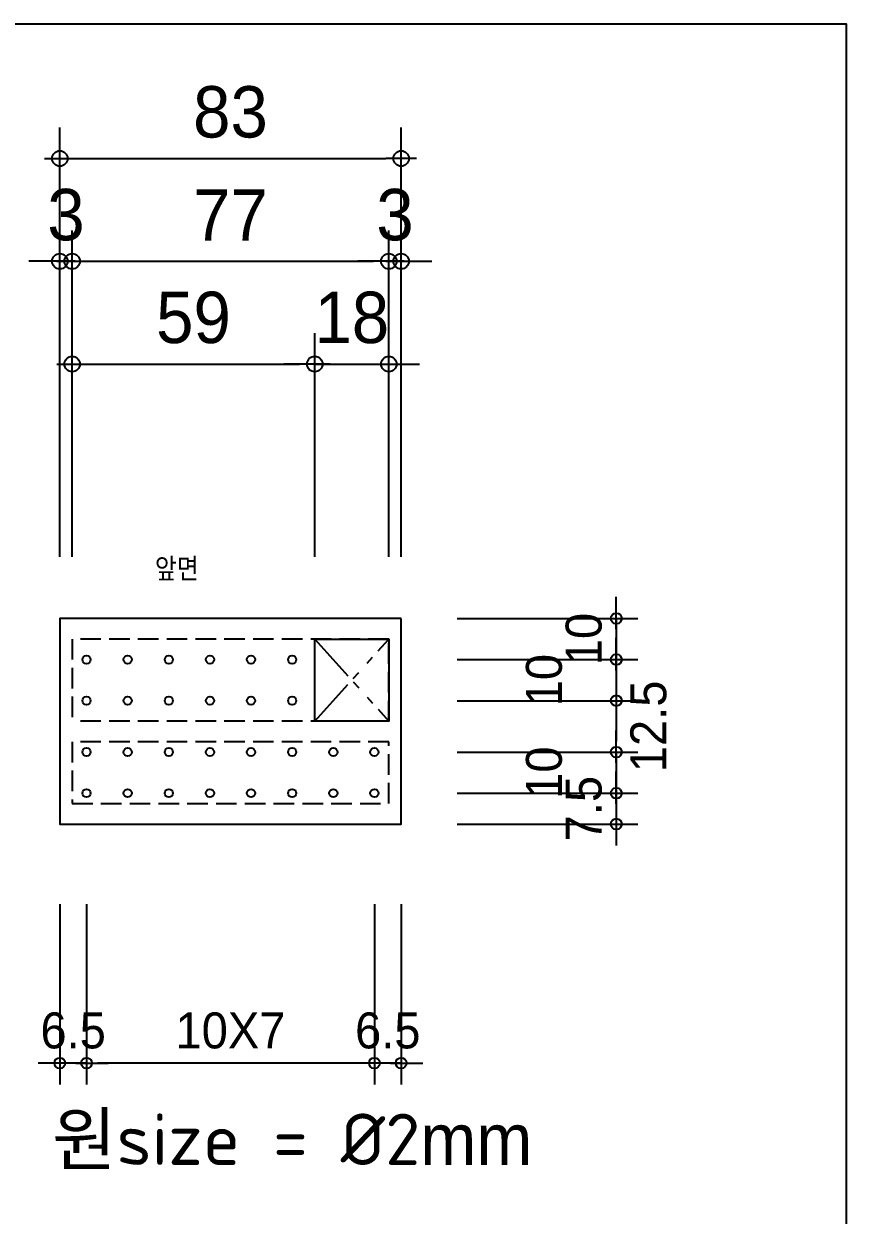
# Model space of a CAD drawing. Header units: millimetres. Extents: x -32584 to -4664, y -30774 to -7942.
# Drawn here: x -4864.1 to -4664.2, y -16691.1 to -16401.4 of the extents above; entities that cross this region are included whole.
import ezdxf
from ezdxf.enums import TextEntityAlignment as Align

# ---------------------------------------------------------------- set-up
doc = ezdxf.new("R2010")
doc.units = ezdxf.units.MM
for name, pattern in [('ANYANG1', [11.5, 6, -1, 1, -1.5, 1, -1]), ('ER-IJ', [6.5, 5, -0.5, 0.5, -0.5]), ('HID3-ER', [7, 5, -2])]:
    doc.linetypes.add(name, pattern=pattern)
doc.layers.get('Defpoints').update_dxf_attribs({"color": 144})
for name, color, linetype in [('AA-LAND', 5, 'Continuous'), ('AA-WAXM-BRCK', 3, 'Continuous'), ('CONC-ER', 2, 'Continuous'), ('DIM-ER', 221, 'Continuous'), ('ELE-ER', 11, 'Continuous'), ('OPEN-ER', 30, 'ER-IJ'), ('TEXT-ER', 3, 'Continuous')]:
    doc.layers.add(name, color=color, linetype=linetype)
doc.styles.add('ER', font='Dotum.ttf')
doc.dimstyles.new('50 SDIM', dxfattribs={"dimscale": 50, "dimtxt": 2.5, "dimasz": 0.75, "dimexe": 1.5, "dimexo": 1, "dimgap": 1, "dimtad": 1, "dimdec": 1, "dimdsep": 46, "dimlunit": 6, "dimtxsty": 'ER', "dimblk": 'DOT-ER', "dimcen": 1, "dimdle": 3.6, "dimclrd": 256, "dimclre": 256, "dimclrt": 220, "dimadec": 0, "dimazin": 0, "dimtfac": 1, "dimtdec": 1, "dimtix": 1, "dimtmove": 2, "dimatfit": 3, "dimldrblk": 'DOT', "dimfxl": 0, "dimtolj": 1, "dimtzin": 0, "dimlwd": -1, "dimlwe": -1, "dimarcsym": 0})

# ---------------------------------------------------------------- blocks, each defined once
blk = doc.blocks.new('DOT-ER')
at = {"layer": 'DIM-ER'}
blk.add_line((1, 0), (-1, 0), dxfattribs=at)
at = {"layer": 'DIM-ER', "color": 2}
blk.add_circle((0, 0), 0.5, dxfattribs=at)
blk = doc.blocks.new('*D436')
at = {"layer": 'Defpoints', "color": 0, "transparency": 16777216}
for p in [(-4772.38, -16434.1), (-4855.38, -16535.98), (-4772.38, -16535.98)]:
    blk.add_point(p, dxfattribs=at)
at = {"layer": 'DIM-ER', "transparency": 16777216}
for p, q in [((-4855.38, -16530.98), (-4855.38, -16426.6)), ((-4772.38, -16530.98), (-4772.38, -16426.6)), ((-4851.63, -16434.1), (-4776.13, -16434.1))]:
    blk.add_line(p, q, dxfattribs=at)
at = {"layer": 'DIM-ER', "transparency": 16777216, "xscale": 3.75, "yscale": 3.75, "zscale": 3.75, "rotation": 180}
blk.add_blockref('DOT-ER', (-4855.38, -16434.1), dxfattribs=at)
at = {"layer": 'DIM-ER', "transparency": 16777216, "xscale": 3.75, "yscale": 3.75, "zscale": 3.75}
blk.add_blockref('DOT-ER', (-4772.38, -16434.1), dxfattribs=at)
at = {"layer": 'DIM-ER', "color": 220, "transparency": 16777216, "insert": (-4813.88, -16422.84), "char_height": 12.5, "attachment_point": 5, "style": 'ER'}
blk.add_mtext('\\A1;83', dxfattribs=at)
blk = doc.blocks.new('_Dot')
at = {"color": 0, "linetype": 'ByBlock', "lineweight": -2}
blk.add_line((-0.5, 0), (-1, 0), dxfattribs=at)
at = {"color": 0, "linetype": 'ByBlock', "const_width": 0.5}
blk.add_lwpolyline([(-0.25, 0, 1), (0.25, 0, 1)], format="xyb", close=True, dxfattribs=at)
blk = doc.blocks.new('*D437')
at = {"layer": 'Defpoints', "color": 0, "transparency": 16777216}
for p in [(-4852.38, -16459.1), (-4855.38, -16535.98), (-4852.38, -16535.98)]:
    blk.add_point(p, dxfattribs=at)
at = {"layer": 'DIM-ER', "transparency": 16777216}
for p, q in [((-4855.38, -16530.98), (-4855.38, -16451.6)), ((-4852.38, -16530.98), (-4852.38, -16451.6)), ((-4859.13, -16459.1), (-4862.88, -16459.1)), ((-4855.38, -16459.1), (-4852.38, -16459.1)), ((-4848.63, -16459.1), (-4844.88, -16459.1))]:
    blk.add_line(p, q, dxfattribs=at)
at = {"layer": 'DIM-ER', "transparency": 16777216, "xscale": 3.75, "yscale": 3.75, "zscale": 3.75}
blk.add_blockref('DOT-ER', (-4855.38, -16459.1), dxfattribs=at)
at = {"layer": 'DIM-ER', "transparency": 16777216, "xscale": 3.75, "yscale": 3.75, "zscale": 3.75, "rotation": 180}
blk.add_blockref('DOT-ER', (-4852.38, -16459.1), dxfattribs=at)
at = {"layer": 'DIM-ER', "color": 220, "transparency": 16777216, "insert": (-4853.88, -16447.84), "char_height": 12.5, "attachment_point": 5, "style": 'ER'}
blk.add_mtext('\\A1;3', dxfattribs=at)
blk = doc.blocks.new('*D438')
at = {"layer": 'Defpoints', "color": 0, "transparency": 16777216}
for p in [(-4772.38, -16459.1), (-4775.38, -16535.98), (-4772.38, -16535.98)]:
    blk.add_point(p, dxfattribs=at)
at = {"layer": 'DIM-ER', "transparency": 16777216}
for p, q in [((-4775.38, -16530.98), (-4775.38, -16451.6)), ((-4772.38, -16530.98), (-4772.38, -16451.6)), ((-4779.13, -16459.1), (-4782.88, -16459.1)), ((-4775.38, -16459.1), (-4772.38, -16459.1)), ((-4768.63, -16459.1), (-4764.88, -16459.1))]:
    blk.add_line(p, q, dxfattribs=at)
at = {"layer": 'DIM-ER', "transparency": 16777216, "xscale": 3.75, "yscale": 3.75, "zscale": 3.75}
blk.add_blockref('DOT-ER', (-4775.38, -16459.1), dxfattribs=at)
at = {"layer": 'DIM-ER', "transparency": 16777216, "xscale": 3.75, "yscale": 3.75, "zscale": 3.75, "rotation": 180}
blk.add_blockref('DOT-ER', (-4772.38, -16459.1), dxfattribs=at)
at = {"layer": 'DIM-ER', "color": 220, "transparency": 16777216, "insert": (-4773.88, -16447.84), "char_height": 12.5, "attachment_point": 5, "style": 'ER'}
blk.add_mtext('\\A1;3', dxfattribs=at)
blk = doc.blocks.new('*D439')
at = {"layer": 'Defpoints', "color": 0, "transparency": 16777216}
for p in [(-4775.38, -16459.1), (-4852.38, -16535.98), (-4775.38, -16535.98)]:
    blk.add_point(p, dxfattribs=at)
at = {"layer": 'DIM-ER', "transparency": 16777216}
for p, q in [((-4852.38, -16530.98), (-4852.38, -16451.6)), ((-4775.38, -16530.98), (-4775.38, -16451.6)), ((-4848.63, -16459.1), (-4779.13, -16459.1))]:
    blk.add_line(p, q, dxfattribs=at)
at = {"layer": 'DIM-ER', "transparency": 16777216, "xscale": 3.75, "yscale": 3.75, "zscale": 3.75, "rotation": 180}
blk.add_blockref('DOT-ER', (-4852.38, -16459.1), dxfattribs=at)
at = {"layer": 'DIM-ER', "transparency": 16777216, "xscale": 3.75, "yscale": 3.75, "zscale": 3.75}
blk.add_blockref('DOT-ER', (-4775.38, -16459.1), dxfattribs=at)
at = {"layer": 'DIM-ER', "color": 220, "transparency": 16777216, "insert": (-4813.88, -16447.85), "char_height": 12.5, "attachment_point": 5, "style": 'ER'}
blk.add_mtext('\\A1;77', dxfattribs=at)
blk = doc.blocks.new('*D385')
at = {"layer": 'Defpoints', "color": 0, "transparency": 16777216}
for p in [(-4775.38, -16484.1), (-4793.38, -16535.98), (-4775.38, -16535.98)]:
    blk.add_point(p, dxfattribs=at)
at = {"layer": 'DIM-ER', "transparency": 16777216}
for p, q in [((-4793.38, -16530.98), (-4793.38, -16476.6)), ((-4775.38, -16530.98), (-4775.38, -16476.6)), ((-4797.13, -16484.1), (-4800.88, -16484.1)), ((-4793.38, -16484.1), (-4775.38, -16484.1)), ((-4771.63, -16484.1), (-4767.88, -16484.1))]:
    blk.add_line(p, q, dxfattribs=at)
at = {"layer": 'DIM-ER', "transparency": 16777216, "xscale": 3.75, "yscale": 3.75, "zscale": 3.75}
blk.add_blockref('DOT-ER', (-4793.38, -16484.1), dxfattribs=at)
at = {"layer": 'DIM-ER', "transparency": 16777216, "xscale": 3.75, "yscale": 3.75, "zscale": 3.75, "rotation": 180}
blk.add_blockref('DOT-ER', (-4775.38, -16484.1), dxfattribs=at)
at = {"layer": 'DIM-ER', "color": 220, "transparency": 16777216, "insert": (-4784.38, -16472.84), "char_height": 12.5, "attachment_point": 5, "style": 'ER'}
blk.add_mtext('\\A1;18', dxfattribs=at)
blk = doc.blocks.new('*D386')
at = {"layer": 'Defpoints', "color": 0, "transparency": 16777216}
for p in [(-4793.38, -16484.1), (-4852.38, -16535.98), (-4793.38, -16535.98)]:
    blk.add_point(p, dxfattribs=at)
at = {"layer": 'DIM-ER', "transparency": 16777216}
for p, q in [((-4852.38, -16530.98), (-4852.38, -16476.6)), ((-4793.38, -16530.98), (-4793.38, -16476.6)), ((-4848.63, -16484.1), (-4797.13, -16484.1))]:
    blk.add_line(p, q, dxfattribs=at)
at = {"layer": 'DIM-ER', "transparency": 16777216, "xscale": 3.75, "yscale": 3.75, "zscale": 3.75, "rotation": 180}
blk.add_blockref('DOT-ER', (-4852.38, -16484.1), dxfattribs=at)
at = {"layer": 'DIM-ER', "transparency": 16777216, "xscale": 3.75, "yscale": 3.75, "zscale": 3.75}
blk.add_blockref('DOT-ER', (-4793.38, -16484.1), dxfattribs=at)
at = {"layer": 'DIM-ER', "color": 220, "transparency": 16777216, "insert": (-4822.88, -16472.84), "char_height": 12.5, "attachment_point": 5, "style": 'ER'}
blk.add_mtext('\\A1;59', dxfattribs=at)
blk = doc.blocks.new('*D389')
at = {"layer": 'Defpoints', "color": 0, "transparency": 16777216}
for p in [(-4855.38, -16611.93), (-4848.88, -16611.93), (-4855.38, -16654.12)]:
    blk.add_point(p, dxfattribs=at)
at = {"layer": 'DIM-ER', "transparency": 16777216}
for p, q in [((-4855.38, -16615.43), (-4855.38, -16659.37)), ((-4848.88, -16615.43), (-4848.88, -16659.37)), ((-4858, -16654.12), (-4860.63, -16654.12)), ((-4848.88, -16654.12), (-4855.38, -16654.12)), ((-4846.25, -16654.12), (-4843.63, -16654.12))]:
    blk.add_line(p, q, dxfattribs=at)
at = {"layer": 'DIM-ER', "transparency": 16777216, "xscale": 2.625, "yscale": 2.625, "zscale": 2.625}
blk.add_blockref('DOT-ER', (-4855.38, -16654.12), dxfattribs=at)
at = {"layer": 'DIM-ER', "transparency": 16777216, "xscale": 2.625, "yscale": 2.625, "zscale": 2.625, "rotation": 180}
blk.add_blockref('DOT-ER', (-4848.88, -16654.12), dxfattribs=at)
at = {"layer": 'DIM-ER', "color": 220, "transparency": 16777216, "insert": (-4852.13, -16646.24), "char_height": 8.75, "attachment_point": 5, "style": 'ER'}
blk.add_mtext('\\A1;6.5', dxfattribs=at)
blk = doc.blocks.new('*D390')
at = {"layer": 'Defpoints', "color": 0, "transparency": 16777216}
for p in [(-4848.88, -16611.93), (-4778.88, -16611.93), (-4848.88, -16654.12)]:
    blk.add_point(p, dxfattribs=at)
at = {"layer": 'DIM-ER', "transparency": 16777216}
for p, q in [((-4848.88, -16615.43), (-4848.88, -16659.37)), ((-4778.88, -16615.43), (-4778.88, -16659.37)), ((-4781.5, -16654.12), (-4846.25, -16654.12))]:
    blk.add_line(p, q, dxfattribs=at)
at = {"layer": 'DIM-ER', "transparency": 16777216, "xscale": 2.625, "yscale": 2.625, "zscale": 2.625, "rotation": 180}
blk.add_blockref('DOT-ER', (-4848.88, -16654.12), dxfattribs=at)
at = {"layer": 'DIM-ER', "transparency": 16777216, "xscale": 2.625, "yscale": 2.625, "zscale": 2.625}
blk.add_blockref('DOT-ER', (-4778.88, -16654.12), dxfattribs=at)
at = {"layer": 'DIM-ER', "color": 220, "transparency": 16777216, "insert": (-4813.88, -16646.24), "char_height": 8.75, "attachment_point": 5, "style": 'ER'}
blk.add_mtext('\\A1;10X7', dxfattribs=at)
blk = doc.blocks.new('*D391')
at = {"layer": 'Defpoints', "color": 0, "transparency": 16777216}
for p in [(-4778.88, -16611.93), (-4772.38, -16611.93), (-4778.88, -16654.12)]:
    blk.add_point(p, dxfattribs=at)
at = {"layer": 'DIM-ER', "transparency": 16777216}
for p, q in [((-4778.88, -16615.43), (-4778.88, -16659.37)), ((-4772.38, -16615.43), (-4772.38, -16659.37)), ((-4781.5, -16654.12), (-4784.13, -16654.12)), ((-4772.38, -16654.12), (-4778.88, -16654.12)), ((-4769.75, -16654.12), (-4767.13, -16654.12))]:
    blk.add_line(p, q, dxfattribs=at)
at = {"layer": 'DIM-ER', "transparency": 16777216, "xscale": 2.625, "yscale": 2.625, "zscale": 2.625}
blk.add_blockref('DOT-ER', (-4778.88, -16654.12), dxfattribs=at)
at = {"layer": 'DIM-ER', "transparency": 16777216, "xscale": 2.625, "yscale": 2.625, "zscale": 2.625, "rotation": 180}
blk.add_blockref('DOT-ER', (-4772.38, -16654.12), dxfattribs=at)
at = {"layer": 'DIM-ER', "color": 220, "transparency": 16777216, "insert": (-4775.63, -16646.24), "char_height": 8.75, "attachment_point": 5, "style": 'ER'}
blk.add_mtext('\\A1;6.5', dxfattribs=at)
blk = doc.blocks.new('*D398')
at = {"layer": 'Defpoints', "color": 0, "transparency": 16777216}
for p in [(-4762.26, -16588.48), (-4762.26, -16595.98), (-4720.07, -16595.98)]:
    blk.add_point(p, dxfattribs=at)
at = {"layer": 'DIM-ER', "transparency": 16777216}
for p, q in [((-4720.07, -16585.86), (-4720.07, -16583.23)), ((-4758.76, -16588.48), (-4714.82, -16588.48)), ((-4720.07, -16588.48), (-4720.07, -16595.98)), ((-4758.76, -16595.98), (-4714.82, -16595.98)), ((-4720.07, -16598.61), (-4720.07, -16601.23))]:
    blk.add_line(p, q, dxfattribs=at)
at = {"layer": 'DIM-ER', "transparency": 16777216, "xscale": 2.625, "yscale": 2.625, "zscale": 2.625}
for p, rotation in [((-4720.07, -16588.48), 270), ((-4720.07, -16595.98), 90)]:
    blk.add_blockref('DOT-ER', p, dxfattribs=dict(at, rotation=rotation))
at = {"layer": 'DIM-ER', "color": 220, "transparency": 16777216, "insert": (-4727.95, -16592.23), "char_height": 8.75, "attachment_point": 5, "rotation": 90, "style": 'ER'}
blk.add_mtext('\\A1;7.5', dxfattribs=at)
blk = doc.blocks.new('*D399')
at = {"layer": 'Defpoints', "color": 0, "transparency": 16777216}
for p in [(-4762.26, -16545.98), (-4762.26, -16555.98), (-4720.07, -16555.98)]:
    blk.add_point(p, dxfattribs=at)
at = {"layer": 'DIM-ER', "transparency": 16777216}
for p, q in [((-4720.07, -16543.36), (-4720.07, -16540.73)), ((-4758.76, -16545.98), (-4714.82, -16545.98)), ((-4720.07, -16545.98), (-4720.07, -16555.98)), ((-4758.76, -16555.98), (-4714.82, -16555.98)), ((-4720.07, -16558.61), (-4720.07, -16561.23))]:
    blk.add_line(p, q, dxfattribs=at)
at = {"layer": 'DIM-ER', "transparency": 16777216, "xscale": 2.625, "yscale": 2.625, "zscale": 2.625}
for p, rotation in [((-4720.07, -16545.98), 270), ((-4720.07, -16555.98), 90)]:
    blk.add_blockref('DOT-ER', p, dxfattribs=dict(at, rotation=rotation))
at = {"layer": 'DIM-ER', "color": 220, "transparency": 16777216, "insert": (-4727.95, -16550.98), "char_height": 8.75, "attachment_point": 5, "rotation": 90, "style": 'ER'}
blk.add_mtext('\\A1;10', dxfattribs=at)
blk = doc.blocks.new('*D387')
at = {"layer": 'Defpoints', "color": 0, "transparency": 16777216}
for p in [(-4762.26, -16555.98), (-4762.26, -16565.98), (-4720.07, -16565.98)]:
    blk.add_point(p, dxfattribs=at)
at = {"layer": 'DIM-ER', "transparency": 16777216}
for p, q in [((-4720.07, -16553.36), (-4720.07, -16550.73)), ((-4758.76, -16555.98), (-4714.82, -16555.98)), ((-4720.07, -16555.98), (-4720.07, -16565.98)), ((-4758.76, -16565.98), (-4714.82, -16565.98)), ((-4720.07, -16568.61), (-4720.07, -16571.23))]:
    blk.add_line(p, q, dxfattribs=at)
at = {"layer": 'DIM-ER', "transparency": 16777216, "xscale": 2.625, "yscale": 2.625, "zscale": 2.625}
for p, rotation in [((-4720.07, -16555.98), 270), ((-4720.07, -16565.98), 90)]:
    blk.add_blockref('DOT-ER', p, dxfattribs=dict(at, rotation=rotation))
at = {"layer": 'DIM-ER', "color": 220, "transparency": 16777216, "insert": (-4737.61, -16560.98), "char_height": 8.75, "attachment_point": 5, "rotation": 90, "style": 'ER'}
blk.add_mtext('\\A1;10', dxfattribs=at)
blk = doc.blocks.new('*D388')
at = {"layer": 'Defpoints', "color": 0, "transparency": 16777216}
for p in [(-4762.26, -16578.48), (-4762.26, -16588.48), (-4720.07, -16588.48)]:
    blk.add_point(p, dxfattribs=at)
at = {"layer": 'DIM-ER', "transparency": 16777216}
for p, q in [((-4720.07, -16575.86), (-4720.07, -16573.23)), ((-4758.76, -16578.48), (-4714.82, -16578.48)), ((-4720.07, -16578.48), (-4720.07, -16588.48)), ((-4758.76, -16588.48), (-4714.82, -16588.48)), ((-4720.07, -16591.11), (-4720.07, -16593.73))]:
    blk.add_line(p, q, dxfattribs=at)
at = {"layer": 'DIM-ER', "transparency": 16777216, "xscale": 2.625, "yscale": 2.625, "zscale": 2.625}
for p, rotation in [((-4720.07, -16578.48), 270), ((-4720.07, -16588.48), 90)]:
    blk.add_blockref('DOT-ER', p, dxfattribs=dict(at, rotation=rotation))
at = {"layer": 'DIM-ER', "color": 220, "transparency": 16777216, "insert": (-4737.61, -16583.48), "char_height": 8.75, "attachment_point": 5, "rotation": 90, "style": 'ER'}
blk.add_mtext('\\A1;10', dxfattribs=at)
blk = doc.blocks.new('*D383')
at = {"layer": 'Defpoints', "color": 0, "transparency": 16777216}
for p in [(-4762.26, -16565.98), (-4762.26, -16578.48), (-4720.07, -16578.48)]:
    blk.add_point(p, dxfattribs=at)
at = {"layer": 'DIM-ER', "transparency": 16777216}
for p, q in [((-4758.76, -16565.98), (-4714.82, -16565.98)), ((-4720.07, -16568.61), (-4720.07, -16575.86)), ((-4758.76, -16578.48), (-4714.82, -16578.48))]:
    blk.add_line(p, q, dxfattribs=at)
at = {"layer": 'DIM-ER', "transparency": 16777216, "xscale": 2.625, "yscale": 2.625, "zscale": 2.625}
for p, rotation in [((-4720.07, -16565.98), 90), ((-4720.07, -16578.48), 270)]:
    blk.add_blockref('DOT-ER', p, dxfattribs=dict(at, rotation=rotation))
at = {"layer": 'DIM-ER', "color": 220, "transparency": 16777216, "insert": (-4712.21, -16572.23), "char_height": 8.75, "attachment_point": 5, "rotation": 90, "style": 'ER'}
blk.add_mtext('\\A1;12.5', dxfattribs=at)

msp = doc.modelspace()

# ---------------------------------------------------------------- linework, layer by layer
at = {"layer": 'AA-LAND'}
for centre in [(-4848.88, -16555.98), (-4838.88, -16555.98), (-4828.88, -16555.98), (-4818.88, -16555.98), (-4808.88, -16555.98), (-4798.88, -16555.98), (-4848.88, -16565.98), (-4838.88, -16565.98), (-4828.88, -16565.98), (-4818.88, -16565.98), (-4808.88, -16565.98), (-4798.88, -16565.98), (-4848.88, -16578.48), (-4838.88, -16578.48), (-4828.88, -16578.48), (-4818.88, -16578.48), (-4808.88, -16578.48), (-4798.88, -16578.48), (-4788.88, -16578.48), (-4778.88, -16578.48), (-4848.88, -16588.48), (-4838.88, -16588.48), (-4828.88, -16588.48), (-4818.88, -16588.48), (-4808.88, -16588.48), (-4798.88, -16588.48), (-4788.88, -16588.48), (-4778.88, -16588.48)]:
    msp.add_circle(centre, 1, dxfattribs=at)
at = {"layer": 'AA-WAXM-BRCK'}
for points in [[(-5557.16, -16401.35), (-4664.17, -16401.35), (-4664.17, -16986.83), (-5557.16, -16986.83)], [(-4793.38, -16550.98), (-4775.38, -16550.98), (-4775.38, -16570.98), (-4793.38, -16570.98)]]:
    msp.add_lwpolyline(points, close=True, dxfattribs=at)
at = {"layer": 'CONC-ER'}
msp.add_lwpolyline([(-4772.38, -16545.98), (-4855.38, -16545.98), (-4855.38, -16595.98), (-4772.38, -16595.98)], close=True, dxfattribs=at)
at = {"layer": 'ELE-ER', "linetype": 'HID3-ER'}
for p, q in [((-4775.38, -16570.98), (-4852.38, -16570.98)), ((-4775.38, -16575.98), (-4852.38, -16575.98))]:
    msp.add_line(p, q, dxfattribs=at)
for points in [[(-4775.38, -16570.98), (-4775.38, -16550.98), (-4852.38, -16550.98), (-4852.38, -16570.98)], [(-4852.38, -16575.98), (-4852.38, -16590.98), (-4775.38, -16590.98), (-4775.38, -16575.98)]]:
    msp.add_lwpolyline(points, dxfattribs=at)
at = {"layer": 'OPEN-ER', "linetype": 'ANYANG1', "ltscale": 2}
for p, q in [((-4793.38, -16570.98), (-4775.38, -16550.98)), ((-4793.38, -16550.98), (-4775.38, -16570.98))]:
    msp.add_line(p, q, dxfattribs=at)
at = {"layer": 'TEXT-ER', "color": 225, "linetype": 'Continuous'}
msp.add_lwpolyline([(-4855.86, -16537.81, 0, 3, 0), (-4849.86, -16537.81, 0, 0, 0), (-4804, -16537.81, 0, 0, 0)], format="xyseb", dxfattribs=at)

# ---------------------------------------------------------------- texts
at = {"layer": 'DIM-ER', "color": 220, "insert": (-4798.88, -16673.15), "char_height": 12.5, "attachment_point": 5, "style": 'ER'}
msp.add_mtext('\\A1;원{\\fISOCPEUR|b0|i0|c0|p34;size = %%C2}mm', dxfattribs=at)
at = {"layer": 'TEXT-ER', "color": 3, "linetype": 'Continuous', "style": 'ER', "width": 0.85}
msp.add_text('앞면', height=5, rotation=0, dxfattribs=at).set_placement((-4826.93, -16533.81, 0), align=Align.MIDDLE_CENTER)

# ---------------------------------------------------------------- dimensions: what is measured, and where the dimension line sits
at = {"layer": 'DIM-ER'}
for base, p1, p2, angle, override, picture, middle in [((-4772.38, -16434.1), (-4855.38, -16535.98), (-4772.38, -16535.98), 180, {"dimscale": 5}, '*D436', (-4813.88, -16422.84)), ((-4852.38, -16459.1), (-4855.38, -16535.98), (-4852.38, -16535.98), 180, {"dimscale": 5}, '*D437', (-4853.88, -16447.84)), ((-4775.38, -16459.1), (-4852.38, -16535.98), (-4775.38, -16535.98), 180, {"dimscale": 5}, '*D439', (-4813.88, -16447.85)), ((-4772.38, -16459.1), (-4775.38, -16535.98), (-4772.38, -16535.98), 180, {"dimscale": 5}, '*D438', (-4773.88, -16447.84)), ((-4793.38, -16484.1), (-4852.38, -16535.98), (-4793.38, -16535.98), 180, {"dimscale": 5}, '*D386', (-4822.88, -16472.84)), ((-4775.38, -16484.1), (-4793.38, -16535.98), (-4775.38, -16535.98), 180, {"dimscale": 5}, '*D385', (-4784.38, -16472.84)), ((-4720.07, -16555.98), (-4762.26, -16545.98), (-4762.26, -16555.98), 90, {"dimscale": 3.5}, '*D399', (-4727.95, -16550.98)), ((-4720.07, -16595.98), (-4762.26, -16588.48), (-4762.26, -16595.98), 90, {"dimscale": 3.5}, '*D398', (-4727.95, -16592.23))]:
    dim = msp.add_linear_dim(base=base, p1=p1, p2=p2, angle=angle, dimstyle='50 SDIM', override=override, dxfattribs=at)
    dim.commit()
    dim.dimension.update_dxf_attribs({"geometry": picture, "text_midpoint": middle})
for base, p1, p2, picture, middle in [((-4720.07, -16565.98), (-4762.26, -16555.98), (-4762.26, -16565.98), '*D387', (-4737.61, -16560.98)), ((-4720.07, -16578.48), (-4762.26, -16565.98), (-4762.26, -16578.48), '*D383', (-4712.21, -16572.23)), ((-4720.07, -16588.48), (-4762.26, -16578.48), (-4762.26, -16588.48), '*D388', (-4737.61, -16583.48))]:
    dim = msp.add_linear_dim(base=base, p1=p1, p2=p2, angle=90, dimstyle='50 SDIM', override={"dimscale": 3.5}, dxfattribs=at)
    dim.commit()
    dim.dimension.update_dxf_attribs({"geometry": picture, "text_midpoint": middle, "dimtype": 160})
for base, p1, p2, picture, middle in [((-4855.38, -16654.12), (-4848.88, -16611.93), (-4855.38, -16611.93), '*D389', (-4852.13, -16646.24)), ((-4778.88, -16654.12), (-4772.38, -16611.93), (-4778.88, -16611.93), '*D391', (-4775.63, -16646.24))]:
    dim = msp.add_linear_dim(base=base, p1=p1, p2=p2, dimstyle='50 SDIM', override={"dimscale": 3.5}, dxfattribs=at)
    dim.commit()
    dim.dimension.update_dxf_attribs({"geometry": picture, "text_midpoint": middle})
dim = msp.add_linear_dim(base=(-4848.88, -16654.12), p1=(-4778.88, -16611.93), p2=(-4848.88, -16611.93), text='10X7', dimstyle='50 SDIM', override={"dimscale": 3.5}, dxfattribs=at)
dim.commit()
dim.dimension.update_dxf_attribs({"geometry": '*D390', "text_midpoint": (-4813.88, -16646.24)})

doc.saveas('drawing.dxf')
